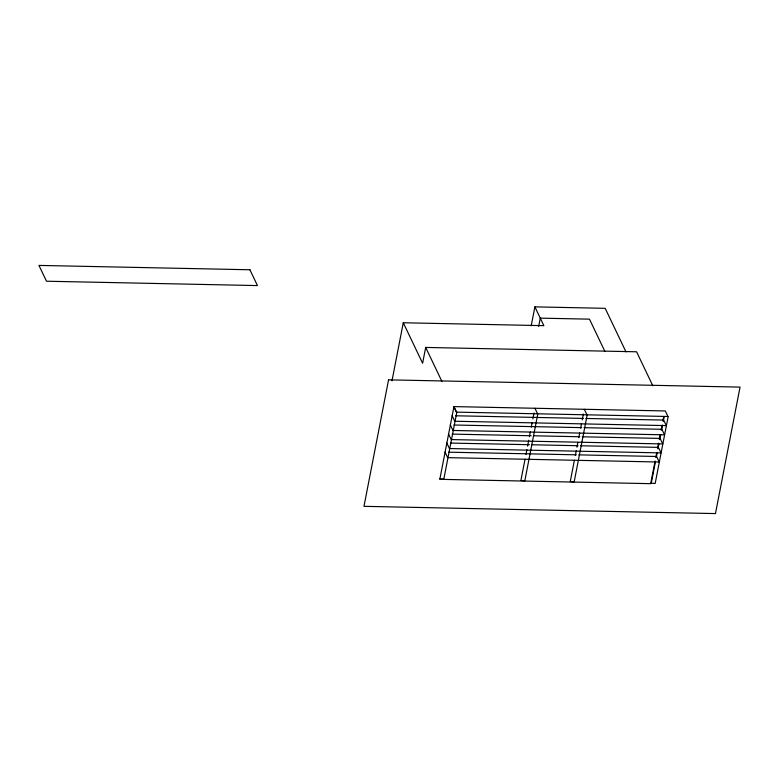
<?xml version="1.0" encoding="UTF-8"?>
<svg xmlns="http://www.w3.org/2000/svg" width="779" height="779" viewBox="0 0 779 779"><rect width="100%" height="100%" fill="white"/><g stroke="black" fill="none" stroke-linecap="round" stroke-linejoin="round"><path stroke-width="1.17" d="M391.983 380.863L403.279 322.759L543.869 325.661L534.891 306.868L605.186 308.318L626.014 351.933M652.802 385.751L636.579 351.787L425.685 347.434L422.617 363.248L403.279 322.759M531.2 325.836L534.891 306.868M538.659 326.45L540.275 318.144L589.479 319.156L604.971 351.592M525.046 459.191L520.898 480.507L524.812 480.789L537.763 414.165L534.939 408.264M525.961 454.449L526.886 449.717M527.578 446.163L528.727 440.242M529.418 436.688L530.333 431.956M531.259 427.213L532.174 422.481M532.865 418.927L534.024 413.006M574.405 460.204L570.267 481.529L574.181 481.812L587.132 415.188L584.308 409.287M575.33 455.472L576.256 450.739M576.937 447.185L577.862 442.443M578.787 437.71L579.703 432.968M580.628 428.236L581.543 423.494M582.234 419.939L583.383 414.019M655.1 461.022L650.699 483.671L439.814 479.319L453.943 406.599L456.767 412.49L443.816 479.114L439.901 478.832M655.801 457.448L656.726 452.677M657.651 447.906L658.576 443.144M659.277 439.56L660.202 434.789M661.128 430.027L662.053 425.256M662.978 420.485L663.679 416.911M655.402 461.879L651.263 483.194L655.168 483.477L668.119 416.853L665.305 410.961L453.738 406.589L456.387 412.13L667.954 416.492M656.327 457.146L657.242 452.404M657.934 448.85L658.859 444.118M659.774 439.375L660.699 434.643M661.614 429.911L662.539 425.168M663.231 421.614L664.156 416.882M455.754 415.782L583.422 418.411M585.847 418.459L663.669 420.066L666.318 425.607L454.751 421.244L452.102 415.704M453.962 425.003L581.631 427.632M584.055 427.681L661.877 429.287L664.526 434.828L452.959 430.466L450.311 424.925M452.19 434.107L531.22 435.743M533.654 435.792L579.858 436.746M582.293 436.795L660.105 438.402L662.754 443.933L451.187 439.57L448.538 434.03M450.447 443.076L529.477 444.702M531.911 444.76L578.115 445.715M580.55 445.763L658.362 447.37L661.011 452.901L449.444 448.538L446.795 442.998M448.675 452.18L576.343 454.819M578.778 454.868L656.59 456.475L659.238 462.015L447.672 457.643L445.033 452.112M425.685 347.434L441.907 381.398M388.565 379.85L363.978 506.331L715.463 513.585L740.05 387.105L388.565 379.85M249.903 269.768L38.95 265.415L46.506 281.219L257.459 285.581L249.903 269.768"/></g></svg>
